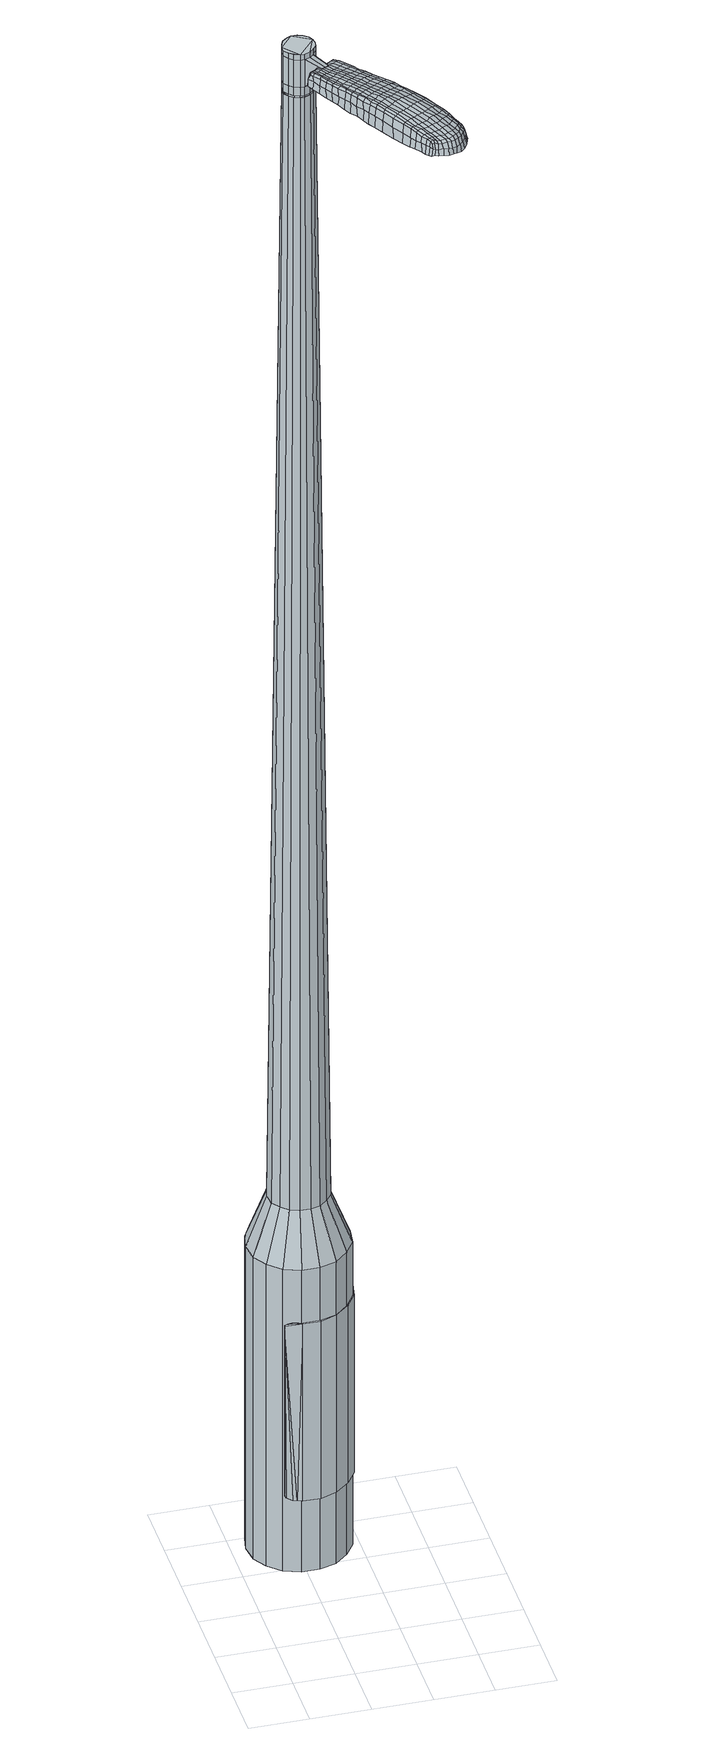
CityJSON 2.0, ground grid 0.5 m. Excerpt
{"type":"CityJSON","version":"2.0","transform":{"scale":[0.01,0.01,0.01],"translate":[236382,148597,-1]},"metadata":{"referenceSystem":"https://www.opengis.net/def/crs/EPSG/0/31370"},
"CityObjects":{
"object1":{"type":"GenericCityObject","attributes":{"cluster":156,"mean_distance_to_centroid":0.114,"new_centroid_x":236382.52,"new_centroid_y":148598.86,"mean_distance_to_camera":8.25,"H1":10.18,"H2":10.14,"Z_final":111.63,"cluster2":-1,"proj_x":236380.23,"proj_y":148600.14,"id_line":52936,"bearing_l":209.21,"distance":2.62,"orientation":"left","G_obj":299.21},"geometry":[{"type":"MultiSurface","lod":"2","boundaries":[[[0,1,2,3]],[[1,4,5,2]],[[4,6,7,5]],[[6,8,9,7]],[[8,10,11,9]],[[10,12,13,11]],[[12,14,15,13]],[[14,16,17,15]],[[16,18,19,17]],[[18,20,21,19]],[[20,22,23,21]],[[22,24,25,23]],[[24,26,27,25]],[[26,28,29,27]],[[28,30,31,29]],[[30,32,33,31]],[[32,34,35,33]],[[34,0,3,35]],[[36,37,38,39]],[[38,40,41,42]],[[41,43,42]],[[42,44,45,46]],[[45,47,46]],[[46,48,49,50]],[[49,51,50]],[[42,46,50,38]],[[50,52,39,38]],[[53,36,39]],[[2,5,7,35]],[[7,9,11,15]],[[11,13,15]],[[15,17,19,23]],[[19,21,23]],[[23,25,27,31]],[[27,29,31]],[[15,23,31,7]],[[31,33,35,7]],[[3,2,35]],[[1,0,54,55]],[[0,34,56,54]],[[34,32,57,56]],[[32,30,58,57]],[[30,28,59,58]],[[28,26,60,59]],[[26,24,61,60]],[[24,22,62,61]],[[22,20,63,62]],[[20,18,64,63]],[[18,16,65,64]],[[16,14,66,65]],[[14,12,67,66]],[[12,10,68,67]],[[10,8,69,68]],[[8,6,70,69]],[[6,4,71,70]],[[4,1,55,71]],[[55,54,72,73]],[[54,56,74,72]],[[56,57,75,74]],[[57,58,76,75]],[[58,59,77,76]],[[59,60,78,77]],[[60,61,79,78]],[[61,62,80,79]],[[62,63,81,80]],[[63,64,82,81]],[[64,65,83,82]],[[65,66,84,83]],[[66,67,85,84]],[[67,68,86,85]],[[68,69,87,86]],[[69,70,88,87]],[[70,71,89,88]],[[71,55,73,89]],[[90,91,92,93]],[[74,94,91,90]],[[95,96,94,74]],[[97,98,96,95]],[[99,100,98,97]],[[101,102,100,99]],[[103,104,102,101]],[[105,106,104,103]],[[107,108,106,105]],[[82,109,108,107]],[[83,110,109,82]],[[84,111,110,83]],[[85,112,111,84]],[[113,114,112,85]],[[87,115,114,113]],[[116,117,115,87]],[[118,119,117,116]],[[93,92,119,118]],[[120,121,122,123]],[[124,120,123,125]],[[126,124,125,127]],[[128,126,127,129]],[[130,128,129,131]],[[132,130,131,133]],[[134,132,133,135]],[[136,134,135,137]],[[138,136,137,139]],[[140,138,139,141]],[[142,140,141,143]],[[144,142,143,145]],[[146,144,145,147]],[[148,146,147,149]],[[150,148,149,151]],[[152,150,151,153]],[[73,72,90,93]],[[72,74,90]],[[75,95,74]],[[75,76,97,95]],[[76,77,99,97]],[[77,78,101,99]],[[78,79,103,101]],[[79,80,105,103]],[[80,81,107,105]],[[81,82,107]],[[86,113,85]],[[86,87,113]],[[88,116,87]],[[88,89,118,116]],[[89,73,93,118]],[[154,155,92,91]],[[155,156,119,92]],[[156,157,117,119]],[[157,115,117]],[[158,114,115]],[[158,112,114]],[[159,108,109]],[[159,160,106,108]],[[160,161,104,106]],[[161,162,102,104]],[[162,163,100,102]],[[163,164,98,100]],[[164,165,96,98]],[[165,94,96]],[[154,91,94]],[[39,52,152,166]],[[155,154,167,153]],[[53,39,166,121]],[[154,94,122,167]],[[36,53,121,120]],[[94,165,123,122]],[[37,36,120,124]],[[165,164,125,123]],[[38,37,124,126]],[[164,163,127,125]],[[40,38,126,128]],[[163,162,129,127]],[[41,40,128,130]],[[162,161,131,129]],[[43,41,130,132]],[[161,160,133,131]],[[42,43,132,134]],[[160,159,135,133]],[[44,42,134,136]],[[159,109,137,135]],[[45,44,136,138]],[[109,110,139,137]],[[47,45,138,140]],[[110,111,141,139]],[[46,47,140,142]],[[111,112,143,141]],[[48,46,142,144]],[[112,158,145,143]],[[49,48,144,146]],[[158,115,147,145]],[[51,49,146,148]],[[115,157,149,147]],[[50,51,148,150]],[[157,156,151,149]],[[52,50,150,152]],[[156,155,153,151]],[[152,153,168,169]],[[153,167,170,168]],[[167,122,171,170]],[[122,121,172,171]],[[121,166,173,172]],[[166,152,169,173]],[[174,175,176,177]],[[178,174,177,179]],[[174,178,180,181]],[[175,174,181,182]],[[183,184,185,186]],[[187,183,186,188]],[[183,187,189,190]],[[184,183,190,191]],[[192,193,194,195]],[[196,192,195,197]],[[192,196,198,199]],[[193,192,199,200]],[[201,202,203,204]],[[205,201,204,206]],[[201,205,207,208]],[[202,201,208,209]],[[210,211,212,213]],[[214,210,213,215]],[[210,214,216,217]],[[211,210,217,218]],[[219,220,221,222]],[[223,219,222,224]],[[219,223,225,226]],[[220,219,226,227]],[[228,229,230,231]],[[220,228,231,221]],[[228,220,227,232]],[[229,228,232,233]],[[234,235,236,237]],[[229,234,237,230]],[[234,229,233,238]],[[235,234,238,239]],[[240,178,179,241]],[[235,240,241,236]],[[240,235,239,242]],[[178,240,242,180]],[[243,244,245,246]],[[247,243,246,248]],[[243,247,249,250]],[[244,243,250,251]],[[252,253,254,255]],[[244,252,255,245]],[[252,244,251,256]],[[253,252,256,257]],[[258,259,260,261]],[[253,258,261,254]],[[258,253,257,262]],[[259,258,262,263]],[[264,265,266,267]],[[259,264,267,260]],[[264,259,263,268]],[[265,264,268,269]],[[270,175,182,271]],[[265,270,271,266]],[[270,265,269,272]],[[175,270,272,176]],[[273,274,275,276]],[[277,273,276,278]],[[273,277,279,280]],[[274,273,280,281]],[[282,283,284,285]],[[274,282,285,275]],[[282,274,281,286]],[[283,282,286,287]],[[288,289,290,291]],[[283,288,291,284]],[[288,283,287,292]],[[289,288,292,293]],[[294,187,188,295]],[[289,294,295,290]],[[294,289,293,296]],[[187,294,296,189]],[[297,298,299,300]],[[301,297,300,302]],[[297,301,303,304]],[[298,297,304,305]],[[306,307,308,309]],[[298,306,309,299]],[[306,298,305,310]],[[307,306,310,311]],[[312,313,314,315]],[[307,312,315,308]],[[312,307,311,316]],[[313,312,316,317]],[[318,319,320,321]],[[313,318,321,314]],[[318,313,317,322]],[[319,318,322,323]],[[324,184,191,325]],[[319,324,325,320]],[[324,319,323,326]],[[184,324,326,185]],[[327,213,212,328]],[[329,327,328,330]],[[327,329,331,332]],[[213,327,332,215]],[[333,329,330,334]],[[335,333,334,336]],[[333,335,337,338]],[[329,333,338,331]],[[339,335,336,340]],[[341,339,340,342]],[[339,341,343,344]],[[335,339,344,337]],[[345,341,342,346]],[[347,345,346,348]],[[345,347,349,350]],[[341,345,350,343]],[[351,347,348,352]],[[202,351,352,203]],[[351,202,209,353]],[[347,351,353,349]],[[354,355,200,199]],[[356,354,199,198]],[[354,356,357,358]],[[355,354,358,359]],[[360,361,359,358]],[[362,360,358,357]],[[360,362,363,364]],[[361,360,364,365]],[[366,367,365,364]],[[368,366,364,363]],[[366,368,369,370]],[[367,366,370,371]],[[372,373,371,370]],[[374,372,370,369]],[[372,374,207,205]],[[373,372,205,206]],[[375,376,377,378]],[[277,375,378,279]],[[375,277,278,379]],[[376,375,379,380]],[[381,196,197,382]],[[376,381,382,377]],[[381,376,380,383]],[[196,381,383,198]],[[384,385,386,387]],[[223,384,387,225]],[[384,223,224,388]],[[385,384,388,389]],[[390,391,392,393]],[[385,390,393,386]],[[390,385,389,394]],[[391,390,394,395]],[[396,193,200,397]],[[391,396,397,392]],[[396,391,395,398]],[[193,396,398,194]],[[399,400,401,402]],[[181,399,402,182]],[[399,181,180,403]],[[400,399,403,404]],[[405,406,407,408]],[[400,405,408,401]],[[405,400,404,409]],[[406,405,409,410]],[[411,204,203,412]],[[406,411,412,407]],[[411,406,410,413]],[[204,411,413,206]],[[414,415,416,417]],[[186,414,417,188]],[[414,186,185,418]],[[415,414,418,419]],[[420,208,207,421]],[[415,420,421,416]],[[420,415,419,422]],[[208,420,422,209]],[[423,424,425,426]],[[301,423,426,303]],[[423,301,302,427]],[[424,423,427,428]],[[429,214,215,430]],[[424,429,430,425]],[[429,424,428,431]],[[214,429,431,216]],[[432,433,434,435]],[[247,432,435,249]],[[432,247,248,436]],[[433,432,436,437]],[[438,439,440,441]],[[433,438,441,434]],[[438,433,437,442]],[[439,438,442,443]],[[444,211,218,445]],[[439,444,445,440]],[[444,439,443,446]],[[211,444,446,212]],[[447,448,437,436]],[[246,447,436,248]],[[447,246,245,449]],[[448,447,449,450]],[[451,452,443,442]],[[448,451,442,437]],[[451,448,450,453]],[[452,451,453,454]],[[455,328,212,446]],[[452,455,446,443]],[[455,452,454,456]],[[328,455,456,330]],[[457,458,459,460]],[[304,457,460,305]],[[457,304,303,426]],[[458,457,426,425]],[[461,332,331,462]],[[458,461,462,459]],[[461,458,425,430]],[[332,461,430,215]],[[463,464,450,449]],[[255,463,449,245]],[[463,255,254,465]],[[464,463,465,466]],[[467,468,454,453]],[[464,467,453,450]],[[467,464,466,469]],[[468,467,469,470]],[[471,334,330,456]],[[468,471,456,454]],[[471,468,470,472]],[[334,471,472,336]],[[473,474,475,476]],[[310,473,476,311]],[[473,310,305,460]],[[474,473,460,459]],[[477,338,337,478]],[[474,477,478,475]],[[477,474,459,462]],[[338,477,462,331]],[[479,480,466,465]],[[261,479,465,254]],[[479,261,260,481]],[[480,479,481,482]],[[483,484,470,469]],[[480,483,469,466]],[[483,480,482,485]],[[484,483,485,486]],[[487,340,336,472]],[[484,487,472,470]],[[487,484,486,488]],[[340,487,488,342]],[[489,490,491,492]],[[316,489,492,317]],[[489,316,311,476]],[[490,489,476,475]],[[493,344,343,494]],[[490,493,494,491]],[[493,490,475,478]],[[344,493,478,337]],[[495,496,482,481]],[[267,495,481,260]],[[495,267,266,497]],[[496,495,497,498]],[[499,500,486,485]],[[496,499,485,482]],[[499,496,498,501]],[[500,499,501,502]],[[503,346,342,488]],[[500,503,488,486]],[[503,500,502,504]],[[346,503,504,348]],[[505,506,507,508]],[[322,505,508,323]],[[505,322,317,492]],[[506,505,492,491]],[[509,350,349,510]],[[506,509,510,507]],[[509,506,491,494]],[[350,509,494,343]],[[511,512,498,497]],[[271,511,497,266]],[[511,271,182,402]],[[512,511,402,401]],[[513,514,502,501]],[[512,513,501,498]],[[513,512,401,408]],[[514,513,408,407]],[[515,352,348,504]],[[514,515,504,502]],[[515,514,407,412]],[[352,515,412,203]],[[516,517,419,418]],[[326,516,418,185]],[[516,326,323,508]],[[517,516,508,507]],[[518,353,209,422]],[[517,518,422,419]],[[518,517,507,510]],[[353,518,510,349]],[[519,520,380,379]],[[276,519,379,278]],[[519,276,275,521]],[[520,519,521,522]],[[523,356,198,383]],[[520,523,383,380]],[[523,520,522,524]],[[356,523,524,357]],[[525,526,527,528]],[[226,525,528,227]],[[525,226,225,387]],[[526,525,387,386]],[[529,530,531,532]],[[526,529,532,527]],[[529,526,386,393]],[[530,529,393,392]],[[533,355,359,534]],[[530,533,534,531]],[[533,530,392,397]],[[355,533,397,200]],[[535,536,522,521]],[[285,535,521,275]],[[535,285,284,537]],[[536,535,537,538]],[[539,362,357,524]],[[536,539,524,522]],[[539,536,538,540]],[[362,539,540,363]],[[541,542,543,544]],[[232,541,544,233]],[[541,232,227,528]],[[542,541,528,527]],[[545,546,547,548]],[[542,545,548,543]],[[545,542,527,532]],[[546,545,532,531]],[[549,361,365,550]],[[546,549,550,547]],[[549,546,531,534]],[[361,549,534,359]],[[551,552,538,537]],[[291,551,537,284]],[[551,291,290,553]],[[552,551,553,554]],[[555,368,363,540]],[[552,555,540,538]],[[555,552,554,556]],[[368,555,556,369]],[[557,558,559,560]],[[238,557,560,239]],[[557,238,233,544]],[[558,557,544,543]],[[561,562,563,564]],[[558,561,564,559]],[[561,558,543,548]],[[562,561,548,547]],[[565,367,371,566]],[[562,565,566,563]],[[565,562,547,550]],[[367,565,550,365]],[[567,568,554,553]],[[295,567,553,290]],[[567,295,188,417]],[[568,567,417,416]],[[569,374,369,556]],[[568,569,556,554]],[[569,568,416,421]],[[374,569,421,207]],[[570,571,404,403]],[[242,570,403,180]],[[570,242,239,560]],[[571,570,560,559]],[[572,573,410,409]],[[571,572,409,404]],[[572,571,559,564]],[[573,572,564,563]],[[574,373,206,413]],[[573,574,413,410]],[[574,573,563,566]],[[373,574,566,371]],[[575,576,577,578]],[[578,577,579,580]],[[581,579,577,582]],[[582,577,576,583]],[[584,585,586,587]],[[587,586,588,589]],[[590,588,586,591]],[[591,586,585,592]],[[593,594,595,596]],[[596,595,597,598]],[[599,597,595,600]],[[600,595,594,601]],[[602,603,604,605]],[[605,604,606,607]],[[608,606,604,609]],[[609,604,603,610]],[[611,612,613,614]],[[614,613,615,616]],[[617,615,613,618]],[[618,613,612,619]],[[620,621,622,623]],[[623,622,624,625]],[[626,624,622,627]],[[627,622,621,628]],[[629,630,631,632]],[[632,631,621,620]],[[628,621,631,633]],[[633,631,630,634]],[[635,636,637,638]],[[638,637,630,629]],[[634,630,637,639]],[[639,637,636,640]],[[580,579,641,642]],[[642,641,636,635]],[[640,636,641,643]],[[643,641,579,581]],[[644,645,646,647]],[[647,646,648,649]],[[650,648,646,651]],[[651,646,645,652]],[[653,654,655,656]],[[656,655,645,644]],[[652,645,655,657]],[[657,655,654,658]],[[659,660,661,662]],[[662,661,654,653]],[[658,654,661,663]],[[663,661,660,664]],[[665,666,667,668]],[[668,667,660,659]],[[664,660,667,669]],[[669,667,666,670]],[[583,576,671,672]],[[672,671,666,665]],[[670,666,671,673]],[[673,671,576,575]],[[674,675,676,677]],[[677,676,678,679]],[[680,678,676,681]],[[681,676,675,682]],[[683,684,685,686]],[[686,685,675,674]],[[682,675,685,687]],[[687,685,684,688]],[[689,690,691,692]],[[692,691,684,683]],[[688,684,691,693]],[[693,691,690,694]],[[589,588,695,696]],[[696,695,690,689]],[[694,690,695,697]],[[697,695,588,590]],[[698,699,700,701]],[[701,700,702,703]],[[704,702,700,705]],[[705,700,699,706]],[[707,708,709,710]],[[710,709,699,698]],[[706,699,709,711]],[[711,709,708,712]],[[713,714,715,716]],[[716,715,708,707]],[[712,708,715,717]],[[717,715,714,718]],[[719,720,721,722]],[[722,721,714,713]],[[718,714,721,723]],[[723,721,720,724]],[[592,585,725,726]],[[726,725,720,719]],[[724,720,725,727]],[[727,725,585,584]],[[611,614,728,729]],[[729,728,730,731]],[[732,730,728,172]],[[172,728,614,616]],[[731,730,733,734]],[[734,733,735,736]],[[737,735,733,738]],[[738,733,730,732]],[[736,735,739,740]],[[740,739,741,742]],[[743,741,739,744]],[[744,739,735,737]],[[742,741,745,746]],[[746,745,747,748]],[[749,747,745,750]],[[750,745,741,743]],[[748,747,751,752]],[[752,751,603,602]],[[610,603,751,753]],[[753,751,747,749]],[[601,754,755,600]],[[600,755,756,599]],[[757,756,755,758]],[[758,755,754,759]],[[759,760,761,758]],[[758,761,762,757]],[[763,762,761,764]],[[764,761,760,765]],[[765,766,767,764]],[[764,767,768,763]],[[769,768,767,770]],[[770,767,766,771]],[[771,772,773,770]],[[770,773,774,769]],[[608,774,773,606]],[[606,773,772,607]],[[775,776,777,778]],[[778,777,678,680]],[[679,678,777,779]],[[779,777,776,780]],[[598,597,781,782]],[[782,781,776,775]],[[780,776,781,783]],[[783,781,597,599]],[[784,785,786,787]],[[787,786,624,626]],[[625,624,786,788]],[[788,786,785,789]],[[790,791,792,793]],[[793,792,785,784]],[[789,785,792,794]],[[794,792,791,795]],[[601,594,796,797]],[[797,796,791,790]],[[795,791,796,798]],[[798,796,594,593]],[[799,800,801,802]],[[802,801,582,583]],[[581,582,801,803]],[[803,801,800,804]],[[805,806,807,808]],[[808,807,800,799]],[[804,800,807,809]],[[809,807,806,810]],[[602,605,811,812]],[[812,811,806,805]],[[810,806,811,813]],[[813,811,605,607]],[[814,815,816,817]],[[817,816,587,589]],[[584,587,816,818]],[[818,816,815,819]],[[608,609,820,821]],[[821,820,815,814]],[[819,815,820,822]],[[822,820,609,610]],[[823,824,825,826]],[[826,825,702,704]],[[703,702,825,827]],[[827,825,824,828]],[[616,615,829,830]],[[830,829,824,823]],[[828,824,829,831]],[[831,829,615,617]],[[832,833,834,835]],[[835,834,648,650]],[[649,648,834,836]],[[836,834,833,837]],[[838,839,840,841]],[[841,840,833,832]],[[837,833,840,842]],[[842,840,839,843]],[[619,612,844,845]],[[845,844,839,838]],[[843,839,844,846]],[[846,844,612,611]],[[837,847,848,836]],[[836,848,647,649]],[[644,647,848,849]],[[848,847,849]],[[843,850,851,842]],[[842,851,847,837]],[[849,847,851,852]],[[852,851,850,853]],[[611,729,854,846]],[[846,854,850,843]],[[853,850,854,855]],[[855,854,729,731]],[[856,857,858,859]],[[859,858,705,706]],[[704,705,858,826]],[[826,858,857,823]],[[732,172,860,861]],[[861,860,857,856]],[[823,857,860,830]],[[830,860,172,616]],[[862,863,849]],[[849,863,656,644]],[[653,656,863,864]],[[864,863,862,865]],[[853,866,867,852]],[[852,867,862,849]],[[865,862,867,868]],[[868,867,866,869]],[[731,734,870,855]],[[855,870,866,853]],[[869,866,870,871]],[[871,870,734,736]],[[872,873,874,875]],[[875,874,711,712]],[[706,711,874,859]],[[859,874,873,856]],[[737,738,876,877]],[[877,876,873,872]],[[856,873,876,861]],[[861,876,738,732]],[[865,878,879,864]],[[864,879,662,653]],[[659,662,879,880]],[[880,879,878,881]],[[869,882,883,868]],[[868,883,878,865]],[[881,878,883,884]],[[884,883,882,885]],[[736,740,886,871]],[[871,886,882,869]],[[885,882,886,887]],[[887,886,740,742]],[[888,889,890,891]],[[891,890,717,718]],[[712,717,890,875]],[[875,890,889,872]],[[743,744,892,893]],[[893,892,889,888]],[[872,889,892,877]],[[877,892,744,737]],[[881,894,895,880]],[[880,895,668,659]],[[665,668,895,896]],[[896,895,894,897]],[[885,898,899,884]],[[884,899,894,881]],[[897,894,899,900]],[[900,899,898,901]],[[742,746,902,887]],[[887,902,898,885]],[[901,898,902,903]],[[903,902,746,748]],[[904,905,906,907]],[[907,906,723,724]],[[718,723,906,891]],[[891,906,905,888]],[[749,750,908,909]],[[909,908,905,904]],[[888,905,908,893]],[[893,908,750,743]],[[897,910,911,896]],[[896,911,672,665]],[[583,672,911,802]],[[802,911,910,799]],[[901,912,913,900]],[[900,913,910,897]],[[799,910,913,808]],[[808,913,912,805]],[[748,752,914,903]],[[903,914,912,901]],[[805,912,914,812]],[[812,914,752,602]],[[819,915,916,818]],[[818,916,727,584]],[[724,727,916,907]],[[907,916,915,904]],[[610,753,917,822]],[[822,917,915,819]],[[904,915,917,909]],[[909,917,753,749]],[[780,918,919,779]],[[779,919,677,679]],[[674,677,919,920]],[[920,919,918,921]],[[599,756,922,783]],[[783,922,918,780]],[[921,918,922,923]],[[923,922,756,757]],[[924,925,926,927]],[[927,926,627,628]],[[626,627,926,787]],[[787,926,925,784]],[[928,929,930,931]],[[931,930,925,924]],[[784,925,930,793]],[[793,930,929,790]],[[759,754,932,933]],[[933,932,929,928]],[[790,929,932,797]],[[797,932,754,601]],[[921,934,935,920]],[[920,935,686,674]],[[683,686,935,936]],[[936,935,934,937]],[[757,762,938,923]],[[923,938,934,921]],[[937,934,938,939]],[[939,938,762,763]],[[940,941,942,943]],[[943,942,633,634]],[[628,633,942,927]],[[927,942,941,924]],[[944,945,946,947]],[[947,946,941,940]],[[924,941,946,931]],[[931,946,945,928]],[[765,760,948,949]],[[949,948,945,944]],[[928,945,948,933]],[[933,948,760,759]],[[937,950,951,936]],[[936,951,692,683]],[[689,692,951,952]],[[952,951,950,953]],[[763,768,954,939]],[[939,954,950,937]],[[953,950,954,955]],[[955,954,768,769]],[[956,957,958,959]],[[959,958,639,640]],[[634,639,958,943]],[[943,958,957,940]],[[960,961,962,963]],[[963,962,957,956]],[[940,957,962,947]],[[947,962,961,944]],[[771,766,964,965]],[[965,964,961,960]],[[944,961,964,949]],[[949,964,766,765]],[[953,966,967,952]],[[952,967,696,689]],[[589,696,967,817]],[[817,967,966,814]],[[769,774,968,955]],[[955,968,966,953]],[[814,966,968,821]],[[821,968,774,608]],[[804,969,970,803]],[[803,970,643,581]],[[640,643,970,959]],[[959,970,969,956]],[[810,971,972,809]],[[809,972,969,804]],[[956,969,972,963]],[[963,972,971,960]],[[607,772,973,813]],[[813,973,971,810]],[[960,971,973,965]],[[965,973,772,771]],[[575,578,177,176]],[[578,580,179,177]],[[590,591,190,189]],[[591,592,191,190]],[[593,596,195,194]],[[596,598,197,195]],[[617,618,217,216]],[[618,619,218,217]],[[620,623,222,221]],[[623,625,224,222]],[[629,632,231,230]],[[632,620,221,231]],[[635,638,237,236]],[[638,629,230,237]],[[580,642,241,179]],[[642,635,236,241]],[[650,651,250,249]],[[651,652,251,250]],[[652,657,256,251]],[[657,658,257,256]],[[658,663,262,257]],[[663,664,263,262]],[[664,669,268,263]],[[669,670,269,268]],[[670,673,272,269]],[[673,575,176,272]],[[680,681,280,279]],[[681,682,281,280]],[[682,687,286,281]],[[687,688,287,286]],[[688,693,292,287]],[[693,694,293,292]],[[694,697,296,293]],[[697,590,189,296]],[[698,701,300,299]],[[701,703,302,300]],[[707,710,309,308]],[[710,698,299,309]],[[713,716,315,314]],[[716,707,308,315]],[[719,722,321,320]],[[722,713,314,321]],[[592,726,325,191]],[[726,719,320,325]],[[775,778,378,377]],[[778,680,279,378]],[[598,782,382,197]],[[782,775,377,382]],[[625,788,388,224]],[[788,789,389,388]],[[789,794,394,389]],[[794,795,395,394]],[[795,798,398,395]],[[798,593,194,398]],[[703,827,427,302]],[[827,828,428,427]],[[828,831,431,428]],[[831,617,216,431]],[[832,835,435,434]],[[835,650,249,435]],[[838,841,441,440]],[[841,832,434,441]],[[619,845,445,218]],[[845,838,440,445]],[[974,975,976,977]],[[978,979,977,976]],[[980,981,982,983]],[[984,985,986,987]],[[975,988,989,976]],[[990,978,976,989]],[[991,980,983,992]],[[993,994,985,984]],[[988,995,996,989]],[[996,997,990,989]],[[998,991,992,999]],[[1000,994,993,1001]],[[995,1002,1003,996]],[[1003,1004,997,996]],[[1005,998,999,1006]],[[1007,1000,1001,1008]],[[1009,1010,1011,1012]],[[1013,1014,1010,1009]],[[1013,1015,1016,1014]],[[1015,1017,1018,1016]],[[1019,1020,1021,1022]],[[1023,1024,1020,1019]],[[1025,1026,1024,1023]],[[1027,1028,1026,1025]],[[1022,1011,1010,1019]],[[1019,1010,1014,1023]],[[1014,1016,1025,1023]],[[1016,1018,1027,1025]],[[983,982,979,978]],[[992,983,978,990]],[[997,999,992,990]],[[1004,1006,999,997]],[[984,987,981,980]],[[993,984,980,991]],[[1001,993,991,998]],[[1008,1001,998,1005]],[[985,1009,1012,986]],[[994,1013,1009,985]],[[1015,1013,994,1000]],[[1017,1015,1000,1007]],[[1029,1030,1031,1032]],[[1031,1033,1034,1035]],[[1031,1035,1036,1037]],[[1031,1037,1032]],[[1038,1029,1032,1039]],[[1040,1039,1032,1041]],[[1042,1041,1032]],[[1043,1031,1030,1044]],[[1045,1043,1044,1046]],[[1047,1045,1046,1048]],[[1049,1047,1048,1050]],[[1051,1049,1050,1052]],[[1052,1053,1054,1055]],[[1052,1055,1056,1057]],[[1052,1057,1058,1059]],[[1058,1060,1061,1062]],[[1058,1062,1063,1064]],[[1058,1064,1059]],[[1052,1059,1051]],[[1065,1066,1030,1029]],[[1067,1068,1033,1031]],[[1069,1070,1042,1032]],[[1066,1071,1044,1030]],[[1072,1067,1031,1043]],[[1071,1073,1046,1044]],[[1074,1072,1043,1045]],[[1073,1075,1048,1046]],[[1076,1074,1045,1047]],[[1075,1077,1050,1048]],[[1078,1076,1047,1049]],[[1077,1079,1052,1050]],[[1080,1078,1049,1051]],[[1079,1081,1053,1052]],[[1082,1083,1060,1058]],[[1084,1080,1051,1059]],[[1054,1053,1081,1085]],[[1055,1054,1085,1086]],[[1056,1055,1086,1087]],[[1057,1056,1087,1088]],[[1058,1057,1088,1082]],[[1089,1065,1029,1038]],[[1090,1089,1038,1039]],[[1091,1090,1039,1040]],[[1092,1091,1040,1041]],[[1070,1092,1041,1042]],[[1034,1033,1068,1093]],[[1061,1060,1083,1094]],[[1035,1034,1093,1095]],[[1036,1035,1095,1096]],[[1037,1036,1096,1097]],[[1032,1037,1097,1069]],[[1062,1061,1094,1098]],[[1063,1062,1098,1099]],[[1064,1063,1099,1100]],[[1059,1064,1100,1084]]]}]}
},
"vertices":[
[75,148,384],[61,144,384],[61,144,96],[75,148,96],[46,144,384],[46,144,96],[32,149,384],[32,149,96],[21,159,384],[21,159,96],[14,171,384],[14,171,96],[12,186,384],[12,186,96],[15,200,384],[15,200,96],[22,213,384],[22,213,96],[33,222,384],[33,222,96],[47,227,384],[47,227,96],[62,227,384],[62,227,96],[76,222,384],[76,222,96],[87,212,384],[87,212,96],[94,199,384],[94,199,96],[96,185,384],[96,185,96],[94,170,384],[94,170,96],[86,158,384],[86,158,96],[67,181,1524],[68,185,1524],[67,190,1524],[61,174,1524],[65,194,1524],[61,197,1524],[52,199,1524],[57,199,1524],[48,197,1524],[44,194,1524],[41,186,1524],[42,190,1524],[41,181,1524],[44,177,1524],[52,172,1524],[47,174,1524],[56,172,1524],[64,177,1524],[66,163,429],[58,161,429],[73,169,429],[78,176,429],[79,185,429],[78,194,429],[74,201,429],[67,207,429],[59,210,429],[50,210,429],[42,207,429],[35,202,429],[31,194,429],[29,186,429],[30,177,429],[35,170,429],[41,164,429],[49,161,429],[61,174,1483],[56,172,1483],[64,177,1483],[67,181,1483],[68,185,1483],[67,190,1483],[65,194,1483],[61,197,1483],[57,199,1483],[52,199,1483],[48,197,1483],[44,194,1483],[42,190,1483],[41,186,1483],[41,181,1483],[44,177,1483],[47,174,1483],[52,172,1483],[60,174,1483],[60,174,1485],[56,173,1485],[56,173,1483],[64,177,1485],[66,181,1483],[66,181,1485],[67,185,1483],[67,185,1485],[66,190,1483],[66,190,1485],[64,194,1483],[64,194,1485],[61,196,1483],[61,196,1485],[57,198,1483],[57,198,1485],[52,198,1483],[52,198,1485],[48,197,1485],[44,194,1485],[42,190,1485],[41,186,1485],[42,181,1483],[42,181,1485],[44,177,1485],[48,174,1483],[48,174,1485],[52,173,1483],[52,173,1485],[67,181,1519],[64,177,1519],[64,177,1493],[67,181,1493],[68,185,1519],[68,185,1493],[67,190,1519],[67,190,1493],[65,194,1519],[65,194,1493],[61,197,1519],[61,197,1493],[57,199,1519],[57,199,1493],[52,199,1519],[52,199,1493],[48,197,1519],[48,197,1493],[44,194,1519],[44,194,1493],[42,190,1519],[42,190,1493],[41,186,1519],[41,186,1493],[41,181,1519],[41,181,1493],[44,177,1519],[44,177,1493],[47,174,1519],[47,174,1493],[52,172,1519],[52,172,1493],[56,172,1519],[56,172,1493],[61,174,1485],[56,172,1485],[52,172,1485],[47,174,1485],[41,181,1485],[52,199,1485],[57,199,1485],[61,197,1485],[65,194,1485],[67,190,1485],[68,185,1485],[67,181,1485],[61,174,1519],[61,174,1493],[67,156,1513],[67,156,1518],[70,157,1513],[73,159,1513],[73,159,1518],[70,157,1518],[89,83,1519],[86,90,1518],[85,88,1509],[88,81,1510],[93,76,1519],[92,74,1510],[94,77,1526],[90,85,1525],[87,91,1525],[123,102,1519],[119,108,1518],[117,108,1525],[121,102,1525],[127,94,1519],[125,94,1526],[129,94,1510],[125,101,1510],[121,107,1509],[143,29,1519],[140,27,1519],[140,27,1513],[144,28,1513],[146,32,1519],[147,31,1513],[145,33,1524],[142,31,1524],[139,29,1524],[107,94,1530],[103,100,1529],[100,99,1529],[104,92,1530],[111,86,1531],[108,84,1531],[115,88,1530],[110,96,1530],[106,102,1529],[67,164,1512],[65,163,1512],[66,162,1517],[68,163,1517],[70,166,1512],[70,164,1517],[71,165,1506],[68,163,1506],[65,162,1506],[119,32,1519],[117,35,1519],[116,33,1512],[118,31,1512],[121,30,1518],[120,29,1512],[121,31,1522],[120,33,1523],[118,36,1524],[114,39,1519],[111,43,1519],[110,42,1512],[114,37,1512],[115,40,1524],[112,45,1525],[108,48,1519],[104,55,1519],[103,53,1511],[107,47,1511],[109,50,1526],[105,57,1526],[98,65,1519],[98,63,1510],[99,67,1526],[57,150,1513],[60,143,1513],[61,144,1518],[57,151,1517],[54,155,1512],[56,154,1516],[54,154,1506],[56,148,1507],[59,141,1507],[63,136,1514],[66,129,1515],[67,131,1520],[64,137,1519],[63,134,1507],[66,128,1507],[70,122,1515],[73,116,1516],[74,117,1522],[70,124,1521],[69,121,1508],[72,114,1508],[76,109,1517],[79,103,1517],[80,104,1524],[77,111,1523],[75,107,1508],[79,101,1509],[83,96,1518],[83,98,1524],[82,94,1509],[151,49,1519],[149,52,1519],[148,52,1524],[149,48,1523],[151,46,1518],[150,47,1522],[153,46,1512],[152,49,1512],[151,52,1512],[147,56,1519],[145,62,1519],[144,62,1525],[146,56,1524],[149,56,1512],[147,61,1512],[142,67,1519],[139,74,1519],[137,74,1526],[141,67,1526],[144,67,1511],[141,74,1511],[133,84,1519],[131,84,1526],[135,84,1510],[83,164,1513],[87,158,1513],[89,158,1507],[85,164,1507],[80,169,1512],[81,169,1506],[80,168,1516],[82,164,1517],[86,158,1518],[91,152,1514],[95,145,1515],[97,145,1507],[93,151,1507],[90,152,1519],[94,145,1520],[99,139,1515],[103,133,1516],[105,132,1508],[101,139,1508],[98,139,1521],[102,133,1522],[107,126,1517],[111,120,1517],[113,120,1509],[109,126,1508],[106,126,1523],[109,120,1524],[115,114,1518],[117,114,1509],[113,114,1524],[71,158,1519],[68,157,1519],[74,152,1520],[72,151,1520],[77,153,1520],[73,160,1519],[78,145,1522],[75,144,1522],[81,139,1523],[79,138,1523],[84,140,1523],[80,147,1521],[85,132,1524],[83,131,1524],[89,126,1525],[86,125,1525],[92,128,1525],[88,134,1524],[92,119,1526],[90,118,1526],[96,113,1527],[93,112,1527],[99,115,1527],[95,121,1526],[100,107,1528],[97,105,1528],[103,108,1528],[141,33,1527],[138,31,1527],[144,36,1526],[142,40,1527],[139,37,1528],[135,35,1528],[136,43,1529],[132,41,1529],[139,45,1528],[135,52,1530],[132,49,1530],[129,47,1530],[129,56,1531],[125,54,1531],[132,58,1530],[127,66,1531],[124,63,1531],[121,62,1531],[118,75,1531],[115,73,1531],[121,77,1531],[151,44,1518],[151,41,1519],[152,41,1513],[153,44,1513],[150,45,1523],[150,42,1523],[149,37,1519],[150,36,1513],[148,38,1524],[123,29,1518],[125,28,1518],[125,29,1523],[123,31,1523],[122,28,1513],[125,27,1513],[129,27,1519],[133,26,1519],[132,28,1524],[128,28,1523],[129,26,1513],[133,25,1513],[136,26,1519],[136,28,1524],[137,26,1513],[91,86,1528],[93,87,1528],[90,93,1528],[88,92,1527],[95,78,1528],[97,79,1529],[95,88,1529],[98,89,1530],[95,96,1529],[92,94,1528],[99,80,1529],[102,81,1530],[101,91,1530],[98,97,1529],[105,83,1531],[119,101,1528],[117,100,1529],[122,92,1529],[124,94,1528],[116,107,1527],[114,106,1528],[114,98,1529],[119,90,1530],[110,104,1528],[78,170,1512],[76,169,1512],[76,168,1517],[78,169,1517],[79,170,1506],[77,169,1506],[73,167,1512],[73,166,1517],[74,167,1506],[55,157,1512],[56,158,1512],[56,157,1506],[54,156,1506],[56,156,1517],[57,157,1517],[58,159,1512],[60,160,1512],[60,159,1506],[58,158,1506],[59,158,1517],[61,159,1517],[63,162,1512],[63,161,1506],[63,161,1517],[58,152,1519],[60,152,1519],[62,145,1520],[63,146,1520],[62,153,1519],[64,155,1519],[65,147,1520],[67,148,1520],[66,156,1519],[70,149,1520],[81,164,1519],[79,163,1519],[83,157,1520],[85,158,1520],[76,161,1519],[80,155,1520],[65,138,1521],[66,139,1521],[68,131,1522],[70,132,1522],[68,140,1521],[71,141,1521],[72,134,1522],[74,135,1523],[73,143,1522],[77,136,1523],[89,151,1521],[87,150,1521],[91,144,1522],[92,145,1522],[84,149,1521],[88,142,1522],[72,125,1523],[73,126,1523],[75,118,1524],[76,119,1524],[75,127,1523],[78,128,1524],[79,120,1525],[81,122,1525],[80,130,1524],[84,123,1525],[96,139,1523],[94,138,1523],[98,131,1524],[100,132,1524],[91,136,1524],[95,129,1525],[78,112,1525],[80,112,1525],[81,105,1526],[83,106,1526],[82,114,1526],[85,115,1526],[85,107,1527],[88,109,1527],[87,117,1526],[91,110,1527],[104,126,1525],[102,125,1525],[106,119,1526],[108,120,1526],[99,123,1526],[103,117,1527],[85,99,1527],[86,99,1527],[89,101,1527],[91,102,1528],[94,104,1528],[112,114,1527],[110,112,1527],[107,110,1528],[149,47,1525],[148,44,1525],[147,50,1526],[147,48,1526],[146,40,1526],[145,44,1527],[122,33,1525],[124,31,1525],[122,35,1526],[120,35,1525],[127,30,1525],[131,30,1526],[128,34,1527],[125,34,1526],[134,30,1526],[132,34,1527],[145,55,1526],[144,53,1527],[143,60,1527],[141,58,1528],[142,49,1528],[139,55,1529],[117,40,1526],[119,39,1527],[116,45,1528],[113,45,1527],[122,39,1527],[125,39,1528],[122,45,1529],[118,45,1528],[129,40,1528],[125,46,1530],[140,66,1528],[138,64,1529],[136,73,1528],[134,71,1529],[135,61,1529],[131,69,1530],[110,50,1528],[112,50,1528],[108,57,1529],[106,57,1528],[115,50,1529],[118,51,1530],[114,59,1530],[111,58,1530],[122,52,1530],[117,60,1531],[130,83,1529],[128,82,1529],[125,79,1530],[101,67,1528],[103,68,1529],[105,69,1530],[108,70,1530],[111,71,1531],[87,88,1509],[88,90,1518],[91,84,1518],[90,82,1509],[95,76,1519],[94,75,1510],[95,78,1525],[92,86,1525],[88,92,1525],[116,107,1525],[117,107,1518],[121,101,1518],[119,101,1525],[125,93,1519],[124,93,1525],[127,93,1510],[123,100,1509],[119,106,1509],[139,29,1513],[139,30,1519],[142,31,1519],[142,30,1513],[144,34,1519],[145,33,1513],[144,35,1524],[141,32,1524],[138,31,1524],[101,98,1528],[103,100,1528],[107,93,1529],[104,92,1529],[111,86,1529],[109,84,1529],[115,87,1529],[110,95,1529],[106,101,1528],[67,160,1516],[66,161,1512],[68,162,1512],[69,161,1516],[71,164,1512],[71,163,1516],[72,163,1506],[69,161,1506],[66,160,1506],[118,35,1512],[119,36,1519],[120,34,1518],[120,32,1512],[122,32,1518],[121,31,1512],[122,33,1522],[121,34,1523],[119,37,1523],[112,43,1512],[113,45,1519],[116,40,1519],[115,38,1512],[117,41,1524],[114,46,1525],[105,54,1511],[106,56,1519],[110,49,1519],[109,48,1511],[110,51,1525],[107,58,1526],[100,66,1519],[100,64,1510],[101,68,1526],[62,145,1518],[62,144,1513],[58,150,1513],[59,151,1517],[56,155,1512],[58,155,1515],[56,154,1506],[58,149,1506],[61,142,1507],[69,131,1520],[68,130,1514],[65,137,1514],[66,138,1519],[64,135,1507],[68,128,1507],[75,118,1522],[75,117,1516],[71,123,1515],[72,125,1521],[71,122,1508],[74,115,1508],[82,105,1523],[81,103,1517],[78,110,1516],[79,111,1522],[77,108,1508],[80,101,1508],[84,97,1517],[85,98,1524],[84,95,1509],[146,51,1523],[147,51,1519],[149,48,1518],[147,48,1523],[149,46,1518],[148,46,1522],[151,46,1512],[150,48,1512],[149,51,1512],[142,61,1525],[143,61,1519],[146,56,1519],[144,56,1524],[147,55,1512],[145,61,1512],[135,73,1526],[137,73,1519],[141,66,1519],[139,66,1525],[142,66,1511],[139,73,1511],[131,83,1519],[130,83,1526],[133,83,1510],[87,156,1507],[86,157,1513],[82,163,1513],[83,163,1506],[79,167,1512],[80,167,1506],[78,166,1515],[80,163,1517],[84,157,1518],[95,144,1507],[94,144,1514],[90,150,1514],[91,150,1507],[88,150,1519],[92,144,1520],[104,131,1508],[102,131,1516],[98,138,1515],[99,137,1508],[96,138,1521],[100,132,1522],[112,119,1508],[110,119,1517],[106,125,1516],[108,125,1508],[104,125,1522],[108,119,1523],[113,113,1517],[115,112,1509],[112,113,1524],[71,157,1518],[69,156,1518],[74,151,1519],[72,150,1519],[77,153,1519],[78,145,1520],[76,144,1520],[82,138,1521],[79,137,1521],[84,140,1521],[81,146,1520],[85,132,1523],[83,131,1523],[89,125,1524],[87,124,1524],[92,127,1524],[88,133,1523],[93,119,1525],[90,118,1525],[96,113,1526],[94,111,1526],[99,114,1526],[95,121,1525],[100,106,1527],[97,105,1527],[103,108,1527],[137,33,1526],[140,34,1526],[143,37,1525],[141,40,1526],[138,38,1526],[135,36,1526],[132,42,1528],[135,43,1528],[138,46,1527],[135,52,1528],[132,50,1529],[129,48,1529],[125,54,1530],[128,56,1530],[131,58,1529],[127,66,1530],[124,63,1530],[121,62,1530],[115,73,1530],[118,75,1530],[121,77,1530],[150,42,1513],[149,42,1518],[149,45,1518],[151,44,1512],[148,45,1523],[148,43,1523],[147,38,1519],[148,37,1513],[146,39,1523],[126,31,1523],[126,30,1518],[123,31,1518],[124,32,1523],[123,30,1512],[125,29,1512],[132,30,1523],[132,28,1519],[129,29,1519],[129,30,1523],[129,28,1513],[133,27,1513],[136,29,1519],[135,30,1524],[136,28,1513],[90,93,1527],[93,87,1527],[92,86,1527],[89,92,1526],[96,79,1527],[98,79,1528],[95,95,1528],[99,89,1528],[96,88,1528],[93,94,1527],[100,80,1528],[103,81,1529],[101,90,1529],[98,97,1528],[106,83,1529],[121,92,1528],[117,100,1527],[118,100,1527],[123,93,1527],[115,106,1526],[113,106,1527],[114,97,1528],[118,90,1528],[110,104,1527],[77,166,1516],[77,167,1512],[78,168,1512],[78,167,1516],[79,167,1506],[78,167,1506],[74,165,1512],[74,164,1516],[75,165,1506],[57,155,1506],[57,156,1512],[56,156,1512],[56,155,1506],[57,155,1516],[58,155,1516],[61,157,1506],[61,158,1512],[59,157,1512],[59,156,1506],[60,156,1516],[62,158,1516],[64,160,1512],[64,159,1506],[64,159,1516],[60,152,1518],[60,151,1518],[63,145,1519],[64,154,1518],[62,153,1518],[65,146,1519],[68,148,1519],[67,155,1518],[70,149,1519],[83,156,1519],[79,162,1518],[80,163,1518],[84,157,1519],[77,161,1518],[80,154,1519],[67,139,1520],[66,138,1520],[69,132,1521],[70,132,1521],[71,141,1520],[69,140,1520],[72,133,1521],[75,134,1521],[73,142,1520],[77,136,1521],[91,143,1521],[87,150,1520],[88,150,1520],[92,144,1521],[84,148,1520],[88,142,1521],[74,125,1522],[73,125,1522],[76,118,1523],[77,119,1523],[78,128,1522],[76,127,1522],[79,120,1523],[82,121,1524],[81,129,1523],[84,123,1524],[98,131,1523],[95,137,1522],[96,138,1522],[99,131,1523],[91,135,1522],[95,129,1523],[80,112,1524],[79,112,1524],[83,105,1525],[84,106,1525],[85,115,1525],[83,113,1524],[86,107,1525],[89,108,1526],[88,116,1525],[91,110,1526],[106,118,1525],[102,124,1524],[103,125,1524],[107,119,1525],[99,122,1524],[103,116,1525],[87,99,1526],[86,99,1526],[92,102,1527],[89,100,1526],[95,103,1527],[110,112,1526],[111,113,1526],[106,110,1526],[147,45,1524],[147,47,1524],[146,50,1525],[146,48,1525],[145,41,1525],[144,44,1525],[122,36,1525],[124,33,1524],[122,34,1524],[121,37,1525],[129,35,1526],[131,31,1525],[127,32,1524],[125,35,1525],[134,32,1525],[132,35,1526],[143,53,1526],[144,55,1526],[141,60,1526],[140,58,1527],[141,49,1526],[138,55,1527],[116,45,1527],[119,40,1526],[118,41,1526],[115,46,1526],[122,46,1528],[126,40,1527],[122,40,1526],[119,45,1527],[129,40,1527],[125,47,1528],[137,64,1527],[138,66,1527],[135,73,1527],[133,71,1528],[135,61,1528],[130,68,1529],[109,58,1528],[113,51,1527],[111,51,1527],[107,58,1527],[115,59,1529],[119,52,1529],[116,51,1528],[112,58,1528],[122,53,1529],[118,60,1530],[128,82,1528],[129,83,1528],[124,79,1529],[103,68,1528],[102,68,1528],[109,70,1529],[106,69,1529],[112,71,1530],[56,154,1508],[62,157,1508],[77,128,1509],[70,125,1509],[86,109,1510],[79,105,1510],[105,74,1512],[97,70,1512],[88,86,1511],[96,90,1511],[114,59,1513],[121,47,1514],[113,43,1514],[106,54,1513],[68,161,1508],[83,132,1509],[94,114,1510],[113,79,1512],[105,95,1511],[122,63,1513],[129,52,1514],[73,164,1508],[90,136,1509],[101,118,1510],[121,84,1512],[113,99,1511],[136,56,1514],[130,68,1513],[79,167,1508],[97,140,1509],[109,122,1510],[130,88,1512],[121,104,1511],[144,60,1514],[138,72,1513],[128,36,1514],[131,32,1514],[125,29,1514],[121,32,1514],[135,40,1514],[138,36,1514],[143,44,1514],[144,39,1514],[150,48,1514],[150,43,1514],[136,29,1515],[140,28,1515],[139,28,1515],[132,27,1515],[140,32,1515],[141,29,1515],[144,34,1515],[142,29,1515],[147,36,1515],[143,30,1515],[97,188,334],[98,184,334],[98,184,165],[96,198,171],[97,188,165],[97,192,165],[96,194,166],[96,196,167],[96,198,169],[97,192,334],[96,194,333],[96,196,332],[96,198,331],[96,198,328],[95,169,165],[95,169,334],[87,157,165],[87,157,334],[75,147,165],[75,147,334],[61,142,165],[61,142,334],[46,142,165],[46,142,334],[42,144,334],[39,145,334],[36,146,333],[34,147,332],[33,147,331],[33,147,328],[42,144,165],[33,147,171],[33,147,169],[34,147,167],[36,146,166],[39,145,165],[94,187,334],[95,184,334],[95,184,165],[94,187,165],[93,197,171],[93,197,328],[92,170,334],[92,170,165],[85,158,334],[85,158,165],[74,150,334],[74,150,165],[61,145,334],[61,145,165],[47,145,334],[47,145,165],[43,146,334],[34,150,328],[34,150,171],[43,146,165],[40,148,334],[37,149,333],[35,149,332],[34,150,331],[94,191,334],[93,194,333],[93,196,332],[93,197,331],[94,191,165],[34,150,169],[93,194,166],[93,196,167],[93,197,169],[35,149,167],[37,149,166],[40,148,165]
]}
